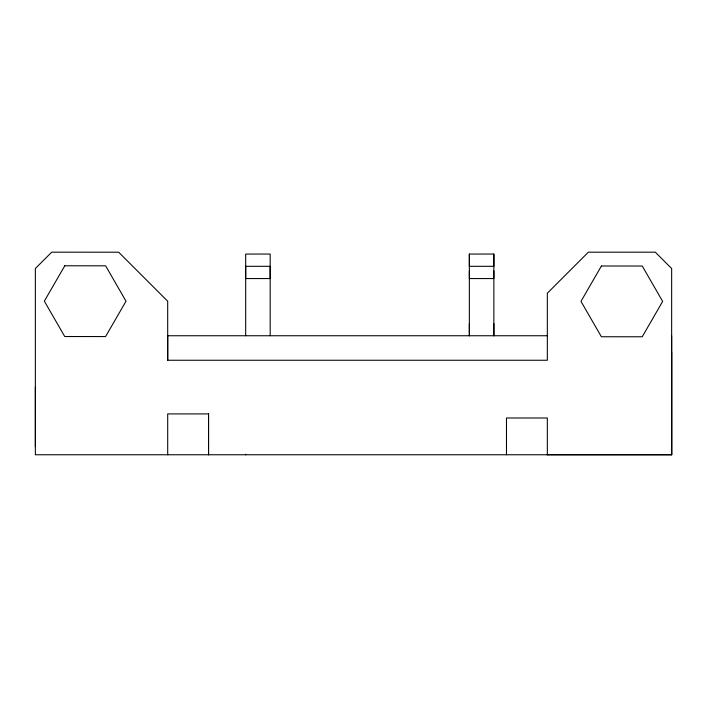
<?xml version="1.0" encoding="UTF-8"?>
<svg xmlns="http://www.w3.org/2000/svg" width="707" height="707" viewBox="0 0 707 707"><rect width="100%" height="100%" fill="white"/><g stroke="black" fill="none" stroke-linecap="round" stroke-linejoin="round"><path stroke-width="1.06" d="M167.7 360.252L167.692 301.217L118.67 252.205L51.691 252.178L35.35 268.51L35.359 454.76L671.65 454.76L671.65 268.51L655.309 252.178L588.33 252.196L547.333 293.202L547.333 360.252L167.7 360.252L167.7 335.745L547.209 335.745M245.683 454.76L245.683 454.239M469.351 323.488L469.351 335.745L469.351 270.949M469.351 254.06L469.351 278.558L493.857 278.558L493.857 254.052L469.351 254.06L469.351 266.309L493.857 266.309L493.857 254.052M493.857 323.488L493.857 335.745L493.857 270.949M547.333 454.76L547.333 417.996L506.486 417.996L506.486 454.76M208.538 413.913L208.538 454.76L208.538 413.913L167.7 413.913L167.7 454.76M671.632 352.077L671.65 454.76L671.65 335.745M547.2 454.76L671.641 454.751M35.35 387.091L35.368 446.585M270.189 335.745L270.18 254.052L245.674 254.06L245.683 335.745M245.683 266.309L245.683 278.558L270.189 278.558L270.189 266.309L245.683 266.309M64.779 265.788L44.338 301.147L64.735 336.532L105.582 336.559L126.023 301.2L105.626 265.814L64.779 265.788M601.41 266.009L580.977 301.376L601.383 336.753L642.23 336.771L662.662 301.412L642.256 266.026L601.41 266.009"/></g></svg>
